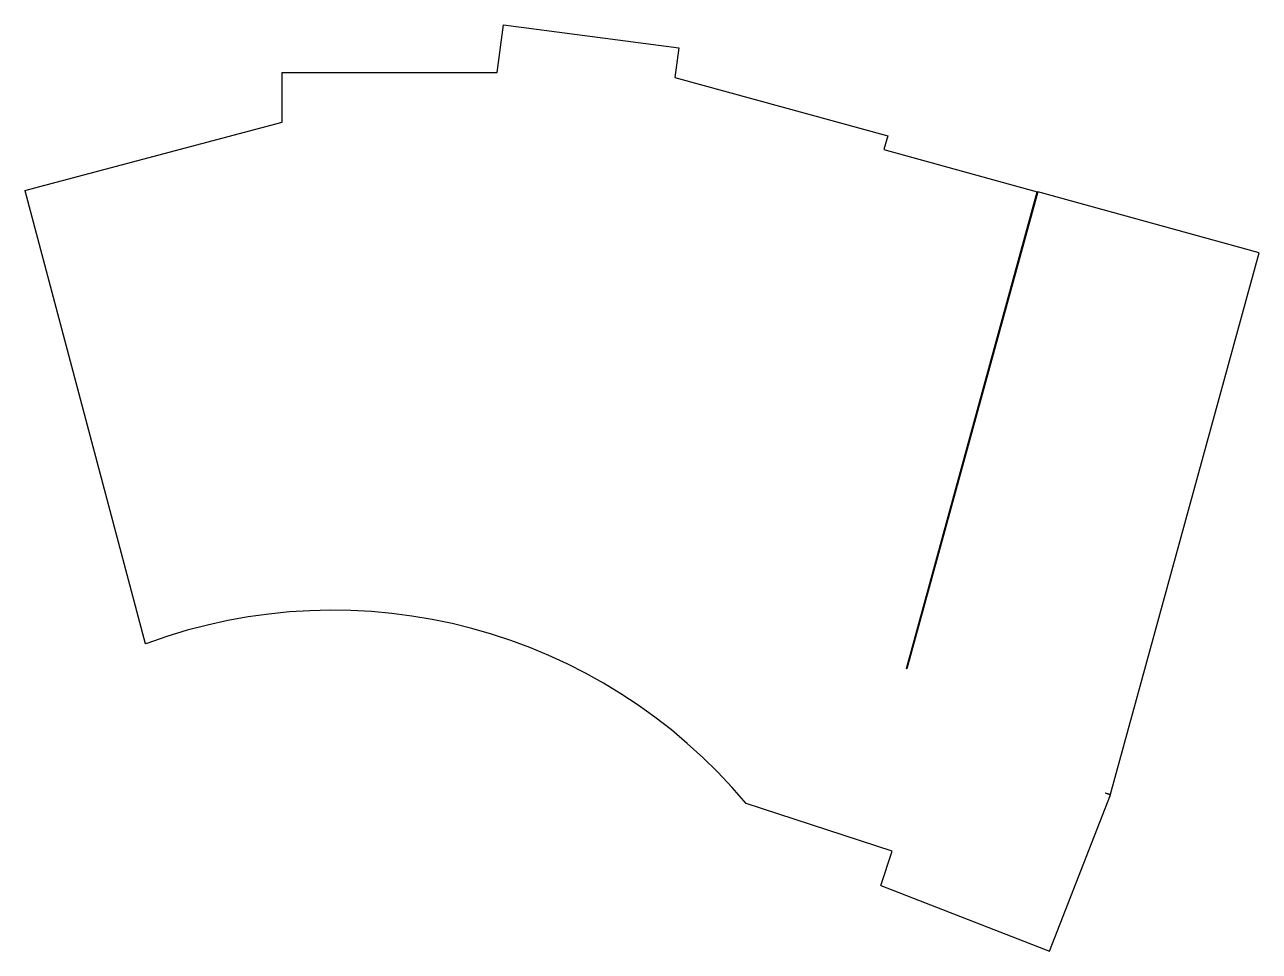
# Model space of a CAD drawing. Header units: millimetres. Extents: x -21 to 119, y -47 to 58.
import ezdxf

# ---------------------------------------------------------------- set-up
doc = ezdxf.new("R2010")
doc.units = ezdxf.units.MM

msp = doc.modelspace()

# ---------------------------------------------------------------- linework, layer by layer
for p, q in [((32.62, 52.84), (33.33, 58.23)), ((33.33, 58.23), (53.16, 55.6)), ((53.16, 55.6), (52.72, 52.27)), ((8.28, 52.84), (32.62, 52.84)), ((8.28, 47.21), (8.28, 52.84)), ((52.72, 52.27), (76.8, 45.66)), ((-20.84, 39.47), (8.28, 47.21)), ((76.8, 45.66), (76.37, 44.1)), ((76.37, 44.1), (93.72, 39.33)), ((-20.84, 39.47), (-7.22, -11.75)), ((78.91, -14.6), (93.72, 39.33)), ((93.77, 39.32), (78.96, -14.62)), ((118.84, 32.43), (93.77, 39.32)), ((102.02, -28.8), (118.84, 32.43)), ((-7.22, -11.75), (-7.11, -11.72)), ((-7.11, -11.72), (-7.04, -11.74)), ((78.96, -14.62), (78.91, -14.6)), ((95.11, -46.57), (102.01, -28.87)), ((101.4, -28.63), (102.02, -28.8)), ((101.4, -28.63), (102.01, -28.87)), ((77.3, -35.26), (60.79, -29.86)), ((76.04, -39.14), (77.3, -35.26)), ((76.04, -39.14), (95.11, -46.57))]:
    msp.add_line(p, q)
msp.add_arc((14, -69), 61, 399.9096, 470.1768)

doc.saveas('drawing.dxf')
